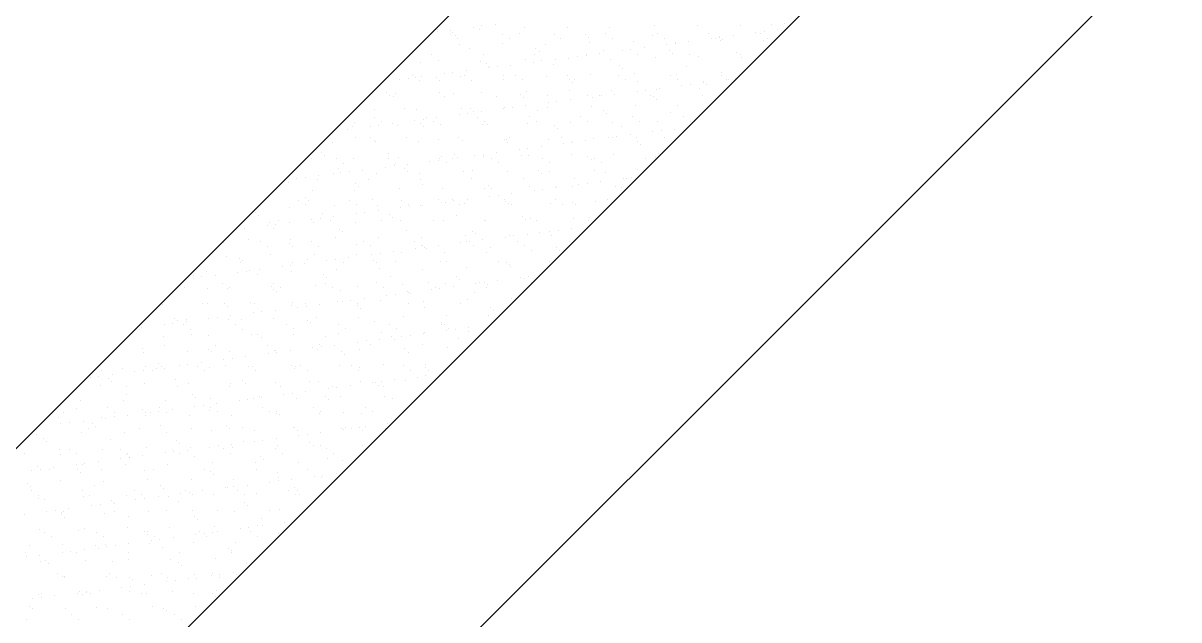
# Model space of a CAD drawing. Header units: millimetres. Extents: x 89805 to 1757503, y 48266 to 267832.
# Drawn here: x 953805 to 954503, y 128386 to 128747 of the extents above; entities that cross this region are included whole.
import ezdxf

# ---------------------------------------------------------------- set-up
doc = ezdxf.new("R2010")
doc.units = ezdxf.units.MM
doc.header["$LTSCALE"] = 1000
doc.layers.add('G-装饰造型轮廓线', color=3, linetype='Continuous')
doc.layers.add('WALL', color=111, linetype='Continuous')

msp = doc.modelspace()

# ---------------------------------------------------------------- linework, layer by layer
at = {"color": 8, "ltscale": 0.7}
for p, q in [((954055.07, 128743.36), (954055.07, 128743.36)), ((954055.16, 128741.64), (954055.16, 128741.64)), ((954063.29, 128742.71), (954063.29, 128742.71)), ((954064.22, 128741.42), (954064.22, 128741.42)), ((954076.87, 128744.5), (954076.87, 128744.5)), ((954080.65, 128743.23), (954080.65, 128743.23)), ((954082.08, 128745.18), (954082.08, 128745.18)), ((954090.21, 128746.25), (954090.21, 128746.25)), ((954107.66, 128744.21), (954107.66, 128744.21)), ((954133.83, 128744.54), (954133.83, 128744.54)), ((954159.41, 128744.42), (954159.41, 128744.42)), ((954186.42, 128745.39), (954186.42, 128745.39)), ((954212.6, 128745.72), (954212.6, 128745.72)), ((954238.18, 128745.6), (954238.18, 128745.6)), ((954252.8, 128741.77), (954252.8, 128741.77)), ((954257.36, 128746.05), (954257.36, 128746.05)), ((954260.93, 128742.84), (954260.93, 128742.84)), ((954265.19, 128746.57), (954265.19, 128746.57)), ((954063.38, 128740.21), (954063.38, 128740.21)), ((954066.07, 128739.73), (954066.07, 128739.73)), ((954067.6, 128737.52), (954067.6, 128737.52)), ((954094.52, 128740.27), (954094.52, 128740.27)), ((954094.77, 128734.31), (954094.77, 128734.31)), ((954098.74, 128737.58), (954098.74, 128737.58)), ((954104.83, 128740.53), (954104.83, 128740.53)), ((954125.67, 128740.32), (954125.67, 128740.32)), ((954129.88, 128737.64), (954129.88, 128737.64)), ((954144.84, 128740.19), (954144.84, 128740.19)), ((954146.68, 128738.5), (954146.68, 128738.5)), ((954147.36, 128735.16), (954147.36, 128735.16)), ((954156.81, 128740.38), (954156.81, 128740.38)), ((954161.02, 128737.69), (954161.02, 128737.69)), ((954173.53, 128735.5), (954173.53, 128735.5)), ((954185.45, 128739.3), (954185.45, 128739.3)), ((954187.95, 128740.44), (954187.95, 128740.44)), ((954192.17, 128737.75), (954192.17, 128737.75)), ((954198.97, 128734.68), (954198.97, 128734.68)), ((954199.11, 128735.38), (954199.11, 128735.38)), ((954207.1, 128735.75), (954207.1, 128735.75)), ((954219.09, 128740.49), (954219.09, 128740.49)), ((954220.68, 128737.54), (954220.68, 128737.54)), ((954223.31, 128737.81), (954223.31, 128737.81)), ((954225.46, 128738.96), (954225.46, 128738.96)), ((954225.88, 128738.22), (954225.88, 128738.22)), ((954226.12, 128736.35), (954226.12, 128736.35)), ((954227.3, 128737.27), (954227.3, 128737.27)), ((954234.01, 128739.29), (954234.01, 128739.29)), ((954247.6, 128741.08), (954247.6, 128741.08)), ((954250.23, 128740.55), (954250.23, 128740.55)), ((954252.3, 128736.68), (954252.3, 128736.68)), ((954254.45, 128737.86), (954254.45, 128737.86)), ((954051.64, 128727.8), (954051.64, 128727.8)), ((954068.59, 128733.98), (954068.59, 128733.98)), ((954074.77, 128731.75), (954074.77, 128731.75)), ((954082.78, 128727.85), (954082.78, 128727.85)), ((954113.92, 128727.91), (954113.92, 128727.91)), ((954114.78, 128731.41), (954114.78, 128731.41)), ((954116.62, 128729.72), (954116.62, 128729.72)), ((954120.35, 128734.19), (954120.35, 128734.19)), ((954145.06, 128727.97), (954145.06, 128727.97)), ((954145.13, 128727.59), (954145.13, 128727.59)), ((954153.26, 128728.66), (954153.26, 128728.66)), ((954155.38, 128730.53), (954155.38, 128730.53)), ((954166.84, 128730.45), (954166.84, 128730.45)), ((954172.05, 128731.13), (954172.05, 128731.13)), ((954176.2, 128728.02), (954176.2, 128728.02)), ((954180.18, 128732.2), (954180.18, 128732.2)), ((954193.76, 128733.99), (954193.76, 128733.99)), ((954195.4, 128730.18), (954195.4, 128730.18)), ((954197.24, 128728.49), (954197.24, 128728.49)), ((954207.35, 128728.08), (954207.35, 128728.08)), ((954236, 128729.3), (954236, 128729.3)), ((954238.49, 128728.14), (954238.49, 128728.14)), ((954044.7, 128722.98), (954044.7, 128722.98)), ((954055.7, 128724.09), (954055.7, 128724.09)), ((954081.28, 128723.97), (954081.28, 128723.97)), ((954084.72, 128722.63), (954084.72, 128722.63)), ((954086.56, 128720.95), (954086.56, 128720.95)), ((954091.3, 128720.5), (954091.3, 128720.5)), ((954099.43, 128721.57), (954099.43, 128721.57)), ((954108.29, 128724.94), (954108.29, 128724.94)), ((954113.01, 128723.36), (954113.01, 128723.36)), ((954118.21, 128724.05), (954118.21, 128724.05)), ((954125.32, 128721.75), (954125.32, 128721.75)), ((954126.34, 128725.12), (954126.34, 128725.12)), ((954134.46, 128725.27), (954134.46, 128725.27)), ((954139.93, 128726.91), (954139.93, 128726.91)), ((954160.04, 128725.15), (954160.04, 128725.15)), ((954165.34, 128721.41), (954165.34, 128721.41)), ((954187.05, 128726.12), (954187.05, 128726.12)), ((954205.94, 128720.52), (954205.94, 128720.52)), ((954213.23, 128726.46), (954213.23, 128726.46)), ((954238.81, 128726.33), (954238.81, 128726.33)), ((954037.46, 128713.42), (954037.46, 128713.42)), ((954040.32, 128715.11), (954040.32, 128715.11)), ((954042.21, 128713.74), (954042.21, 128713.74)), ((954045.59, 128714.49), (954045.59, 128714.49)), ((954054.66, 128713.86), (954054.66, 128713.86)), ((954059.17, 128716.27), (954059.17, 128716.27)), ((954064.38, 128716.96), (954064.38, 128716.96)), ((954069.22, 128714.71), (954069.22, 128714.71)), ((954071.46, 128715.17), (954071.46, 128715.17)), ((954072.51, 128718.03), (954072.51, 128718.03)), ((954086.09, 128719.82), (954086.09, 128719.82)), ((954095.4, 128715.05), (954095.4, 128715.05)), ((954102.6, 128715.23), (954102.6, 128715.23)), ((954120.98, 128714.92), (954120.98, 128714.92)), ((954133.74, 128715.28), (954133.74, 128715.28)), ((954147.99, 128715.9), (954147.99, 128715.9)), ((954164.88, 128715.34), (954164.88, 128715.34)), ((954167.18, 128719.72), (954167.18, 128719.72)), ((954174.16, 128716.23), (954174.16, 128716.23)), ((954196.02, 128715.4), (954196.02, 128715.4)), ((954199.74, 128716.11), (954199.74, 128716.11)), ((954226.75, 128717.08), (954226.75, 128717.08)), ((954227.17, 128715.45), (954227.17, 128715.45)), ((954235.1, 128713.54), (954235.1, 128713.54)), ((954032.26, 128712.73), (954032.26, 128712.73)), ((954044.53, 128712.43), (954044.53, 128712.43)), ((954056.5, 128712.17), (954056.5, 128712.17)), ((954075.68, 128712.48), (954075.68, 128712.48)), ((954095.26, 128712.97), (954095.26, 128712.97)), ((954106.82, 128712.54), (954106.82, 128712.54)), ((954135.28, 128712.63), (954135.28, 128712.63)), ((954137.12, 128710.94), (954137.12, 128710.94)), ((954137.96, 128712.6), (954137.96, 128712.6)), ((954169.1, 128712.65), (954169.1, 128712.65)), ((954175.88, 128711.75), (954175.88, 128711.75)), ((954181.27, 128706.46), (954181.27, 128706.46)), ((954187.68, 128706.85), (954187.68, 128706.85)), ((954189.4, 128707.53), (954189.4, 128707.53)), ((954200.24, 128712.71), (954200.24, 128712.71)), ((954202.98, 128709.32), (954202.98, 128709.32)), ((954208.19, 128710), (954208.19, 128710)), ((954213.86, 128707.19), (954213.86, 128707.19)), ((954215.89, 128711.4), (954215.89, 128711.4)), ((954216.32, 128711.07), (954216.32, 128711.07)), ((954217.74, 128709.71), (954217.74, 128709.71)), ((954229.9, 128712.86), (954229.9, 128712.86)), ((954231.38, 128712.77), (954231.38, 128712.77)), ((954024.6, 128705.08), (954024.6, 128705.08)), ((954026.44, 128703.39), (954026.44, 128703.39)), ((954028.57, 128702.7), (954028.57, 128702.7)), ((954030.15, 128704.49), (954030.15, 128704.49)), ((954056.33, 128704.82), (954056.33, 128704.82)), ((954059.72, 128702.76), (954059.72, 128702.76)), ((954065.2, 128704.2), (954065.2, 128704.2)), ((954081.91, 128704.7), (954081.91, 128704.7)), ((954090.86, 128702.81), (954090.86, 128702.81)), ((954105.21, 128703.85), (954105.21, 128703.85)), ((954107.06, 128702.16), (954107.06, 128702.16)), ((954108.92, 128705.67), (954108.92, 128705.67)), ((954122, 128702.87), (954122, 128702.87)), ((954127.43, 128699.37), (954127.43, 128699.37)), ((954135.09, 128706), (954135.09, 128706)), ((954135.56, 128700.44), (954135.56, 128700.44)), ((954145.82, 128702.97), (954145.82, 128702.97)), ((954149.15, 128702.23), (954149.15, 128702.23)), ((954153.14, 128702.93), (954153.14, 128702.93)), ((954154.35, 128702.91), (954154.35, 128702.91)), ((954160.67, 128705.88), (954160.67, 128705.88)), ((954162.48, 128703.98), (954162.48, 128703.98)), ((954176.06, 128705.77), (954176.06, 128705.77)), ((954184.28, 128702.98), (954184.28, 128702.98)), ((954185.83, 128702.63), (954185.83, 128702.63)), ((954187.68, 128700.94), (954187.68, 128700.94)), ((954215.42, 128703.04), (954215.42, 128703.04)), ((954017.26, 128694.59), (954017.26, 128694.59)), ((954035.14, 128695.42), (954035.14, 128695.42)), ((954042.84, 128694.47), (954042.84, 128694.47)), ((954069.85, 128695.44), (954069.85, 128695.44)), ((954075.15, 128695.08), (954075.15, 128695.08)), ((954077, 128693.39), (954077, 128693.39)), ((954081.73, 128693.35), (954081.73, 128693.35)), ((954095.31, 128695.14), (954095.31, 128695.14)), ((954096.03, 128695.78), (954096.03, 128695.78)), ((954100.52, 128695.83), (954100.52, 128695.83)), ((954108.65, 128696.9), (954108.65, 128696.9)), ((954115.76, 128694.19), (954115.76, 128694.19)), ((954121.61, 128695.65), (954121.61, 128695.65)), ((954122.23, 128698.68), (954122.23, 128698.68)), ((954148.62, 128696.63), (954148.62, 128696.63)), ((954155.77, 128693.85), (954155.77, 128693.85)), ((954174.79, 128696.96), (954174.79, 128696.96)), ((954196.38, 128692.96), (954196.38, 128692.96)), ((954200.37, 128696.84), (954200.37, 128696.84)), ((954005.08, 128686.64), (954005.08, 128686.64)), ((954017.25, 128690.02), (954017.25, 128690.02)), ((954021.47, 128687.33), (954021.47, 128687.33)), ((954027.89, 128686.26), (954027.89, 128686.26)), ((954041.48, 128688.05), (954041.48, 128688.05)), ((954045.09, 128686.3), (954045.09, 128686.3)), ((954046.68, 128688.74), (954046.68, 128688.74)), ((954048.39, 128690.07), (954048.39, 128690.07)), ((954052.61, 128687.39), (954052.61, 128687.39)), ((954054.81, 128689.81), (954054.81, 128689.81)), ((954056.96, 128685.55), (954056.96, 128685.55)), ((954068.39, 128691.6), (954068.39, 128691.6)), ((954073.6, 128692.28), (954073.6, 128692.28)), ((954079.54, 128690.13), (954079.54, 128690.13)), ((954082.54, 128685.43), (954082.54, 128685.43)), ((954083.75, 128687.44), (954083.75, 128687.44)), ((954085.7, 128685.42), (954085.7, 128685.42)), ((954109.55, 128686.4), (954109.55, 128686.4)), ((954110.68, 128690.19), (954110.68, 128690.19)), ((954114.89, 128687.5), (954114.89, 128687.5)), ((954135.72, 128686.74), (954135.72, 128686.74)), ((954141.82, 128690.24), (954141.82, 128690.24)), ((954146.03, 128687.56), (954146.03, 128687.56)), ((954157.62, 128692.16), (954157.62, 128692.16)), ((954161.3, 128686.61), (954161.3, 128686.61)), ((954172.96, 128690.3), (954172.96, 128690.3)), ((954177.18, 128687.61), (954177.18, 128687.61)), ((954188.31, 128687.59), (954188.31, 128687.59)), ((954204.1, 128690.36), (954204.1, 128690.36)), ((954208.32, 128687.67), (954208.32, 128687.67)), ((953992.85, 128681.65), (953992.85, 128681.65)), ((954000.98, 128682.72), (954000.98, 128682.72)), ((954003.77, 128684.24), (954003.77, 128684.24)), ((954014.56, 128684.51), (954014.56, 128684.51)), ((954019.76, 128685.19), (954019.76, 128685.19)), ((954030.78, 128685.22), (954030.78, 128685.22)), ((954046.94, 128684.61), (954046.94, 128684.61)), ((954125.71, 128685.07), (954125.71, 128685.07)), ((954127.55, 128683.38), (954127.55, 128683.38)), ((954166.32, 128684.19), (954166.32, 128684.19)), ((954171.7, 128679.31), (954171.7, 128679.31)), ((954185.28, 128681.09), (954185.28, 128681.09)), ((954190.49, 128681.78), (954190.49, 128681.78)), ((954198.62, 128682.85), (954198.62, 128682.85)), ((954206.33, 128683.84), (954206.33, 128683.84)), ((953991.71, 128674.99), (953991.71, 128674.99)), ((954005.51, 128677.6), (954005.51, 128677.6)), ((954015.03, 128677.52), (954015.03, 128677.52)), ((954016.87, 128675.83), (954016.87, 128675.83)), ((954017.89, 128675.33), (954017.89, 128675.33)), ((954036.65, 128677.66), (954036.65, 128677.66)), ((954043.47, 128675.2), (954043.47, 128675.2)), ((954055.64, 128676.64), (954055.64, 128676.64)), ((954067.79, 128677.71), (954067.79, 128677.71)), ((954070.48, 128676.18), (954070.48, 128676.18)), ((954095.65, 128676.29), (954095.65, 128676.29)), ((954096.66, 128676.51), (954096.66, 128676.51)), ((954097.49, 128674.61), (954097.49, 128674.61)), ((954098.93, 128677.77), (954098.93, 128677.77)), ((954117.87, 128672.22), (954117.87, 128672.22)), ((954122.24, 128676.39), (954122.24, 128676.39)), ((954130.07, 128677.83), (954130.07, 128677.83)), ((954131.45, 128674.01), (954131.45, 128674.01)), ((954136.25, 128675.41), (954136.25, 128675.41)), ((954136.65, 128674.69), (954136.65, 128674.69)), ((954144.78, 128675.76), (954144.78, 128675.76)), ((954149.25, 128677.36), (954149.25, 128677.36)), ((954158.37, 128677.55), (954158.37, 128677.55)), ((954161.22, 128677.88), (954161.22, 128677.88)), ((954163.57, 128678.24), (954163.57, 128678.24)), ((954175.42, 128677.69), (954175.42, 128677.69)), ((954176.27, 128675.07), (954176.27, 128675.07)), ((954178.11, 128673.38), (954178.11, 128673.38)), ((954192.36, 128677.94), (954192.36, 128677.94)), ((953978.82, 128665.1), (953978.82, 128665.1)), ((953984.97, 128668.75), (953984.97, 128668.75)), ((953986.81, 128667.06), (953986.81, 128667.06)), ((953994.19, 128664.92), (953994.19, 128664.92)), ((954004.4, 128664.98), (954004.4, 128664.98)), ((954025.33, 128664.97), (954025.33, 128664.97)), ((954025.57, 128667.86), (954025.57, 128667.86)), ((954031.41, 128665.95), (954031.41, 128665.95)), ((954056.47, 128665.03), (954056.47, 128665.03)), ((954057.59, 128666.28), (954057.59, 128666.28)), ((954064.03, 128665.13), (954064.03, 128665.13)), ((954065.59, 128667.52), (954065.59, 128667.52)), ((954067.43, 128665.83), (954067.43, 128665.83)), ((954077.61, 128666.92), (954077.61, 128666.92)), ((954082.82, 128667.6), (954082.82, 128667.6)), ((954083.17, 128666.16), (954083.17, 128666.16)), ((954087.61, 128665.09), (954087.61, 128665.09)), ((954090.95, 128668.67), (954090.95, 128668.67)), ((954104.53, 128670.46), (954104.53, 128670.46)), ((954106.19, 128666.63), (954106.19, 128666.63)), ((954109.74, 128671.15), (954109.74, 128671.15)), ((954110.18, 128667.13), (954110.18, 128667.13)), ((954118.75, 128665.14), (954118.75, 128665.14)), ((954136.35, 128667.47), (954136.35, 128667.47)), ((954146.21, 128666.29), (954146.21, 128666.29)), ((954148.05, 128664.6), (954148.05, 128664.6)), ((954149.89, 128665.2), (954149.89, 128665.2)), ((954161.93, 128667.34), (954161.93, 128667.34)), ((954181.04, 128665.26), (954181.04, 128665.26)), ((954186.81, 128665.41), (954186.81, 128665.41)), ((954188.94, 128668.32), (954188.94, 128668.32)), ((953995.51, 128659.09), (953995.51, 128659.09)), ((953998.4, 128662.23), (953998.4, 128662.23)), ((954010.19, 128658.04), (954010.19, 128658.04)), ((954023.78, 128659.83), (954023.78, 128659.83)), ((954028.98, 128660.52), (954028.98, 128660.52)), ((954029.55, 128662.29), (954029.55, 128662.29)), ((954035.53, 128658.74), (954035.53, 128658.74)), ((954037.11, 128661.59), (954037.11, 128661.59)), ((954050.7, 128663.37), (954050.7, 128663.37)), ((954055.9, 128664.06), (954055.9, 128664.06)), ((954060.69, 128662.34), (954060.69, 128662.34)), ((954076.13, 128657.86), (954076.13, 128657.86)), ((954091.83, 128662.4), (954091.83, 128662.4)), ((954116.15, 128657.51), (954116.15, 128657.51)), ((954122.97, 128662.46), (954122.97, 128662.46)), ((954149.88, 128658.09), (954149.88, 128658.09)), ((954154.11, 128662.51), (954154.11, 128662.51)), ((954176.05, 128658.43), (954176.05, 128658.43)), ((954185.25, 128662.57), (954185.25, 128662.57)), ((953969.94, 128652.74), (953969.94, 128652.74)), ((953975.15, 128653.43), (953975.15, 128653.43)), ((953982.44, 128652.5), (953982.44, 128652.5)), ((953983.28, 128654.5), (953983.28, 128654.5)), ((953992.34, 128655.72), (953992.34, 128655.72)), ((953996.86, 128656.29), (953996.86, 128656.29)), ((954002.07, 128656.97), (954002.07, 128656.97)), ((954013.59, 128652.56), (954013.59, 128652.56)), ((954018.52, 128656.06), (954018.52, 128656.06)), ((954037.37, 128657.05), (954037.37, 128657.05)), ((954044.1, 128655.93), (954044.1, 128655.93)), ((954044.73, 128652.62), (954044.73, 128652.62)), ((954071.11, 128656.91), (954071.11, 128656.91)), ((954075.87, 128652.67), (954075.87, 128652.67)), ((954097.29, 128657.24), (954097.29, 128657.24)), ((954107.01, 128652.73), (954107.01, 128652.73)), ((954117.99, 128655.82), (954117.99, 128655.82)), ((954122.87, 128657.12), (954122.87, 128657.12)), ((954138.15, 128652.79), (954138.15, 128652.79)), ((954154, 128651.08), (954154, 128651.08)), ((954156.75, 128656.63), (954156.75, 128656.63)), ((954167.59, 128652.87), (954167.59, 128652.87)), ((954169.29, 128652.84), (954169.29, 128652.84)), ((954172.79, 128653.56), (954172.79, 128653.56)), ((953965.45, 128650.31), (953965.45, 128650.31)), ((953979.45, 128645.83), (953979.45, 128645.83)), ((954005.03, 128645.71), (954005.03, 128645.71)), ((954005.47, 128649.96), (954005.47, 128649.96)), ((954007.31, 128648.28), (954007.31, 128648.28)), ((954032.04, 128646.68), (954032.04, 128646.68)), ((954046.07, 128649.08), (954046.07, 128649.08)), ((954058.22, 128647.01), (954058.22, 128647.01)), ((954083.8, 128646.89), (954083.8, 128646.89)), ((954086.08, 128648.74), (954086.08, 128648.74)), ((954087.93, 128647.05), (954087.93, 128647.05)), ((954100.17, 128644), (954100.17, 128644)), ((954110.81, 128647.87), (954110.81, 128647.87)), ((954113.75, 128645.78), (954113.75, 128645.78)), ((954118.96, 128646.47), (954118.96, 128646.47)), ((954126.69, 128647.85), (954126.69, 128647.85)), ((954127.09, 128647.54), (954127.09, 128647.54)), ((954136.98, 128648.2), (954136.98, 128648.2)), ((954140.67, 128649.33), (954140.67, 128649.33)), ((954145.87, 128650.01), (954145.87, 128650.01)), ((954162.56, 128648.08), (954162.56, 128648.08)), ((954166.7, 128647.51), (954166.7, 128647.51)), ((954168.55, 128645.82), (954168.55, 128645.82)), ((953971.12, 128639.82), (953971.12, 128639.82)), ((953975.34, 128637.13), (953975.34, 128637.13)), ((953975.4, 128641.19), (953975.4, 128641.19)), ((953977.25, 128639.5), (953977.25, 128639.5)), ((954002.26, 128639.88), (954002.26, 128639.88)), ((954006.48, 128637.19), (954006.48, 128637.19)), ((954016.01, 128640.3), (954016.01, 128640.3)), ((954019.15, 128636.79), (954019.15, 128636.79)), ((954033.4, 128639.93), (954033.4, 128639.93)), ((954037.62, 128637.25), (954037.62, 128637.25)), ((954044.73, 128636.67), (954044.73, 128636.67)), ((954046.33, 128636.91), (954046.33, 128636.91)), ((954056.02, 128639.96), (954056.02, 128639.96)), ((954057.87, 128638.27), (954057.87, 128638.27)), ((954059.92, 128638.7), (954059.92, 128638.7)), ((954064.55, 128639.99), (954064.55, 128639.99)), ((954065.12, 128639.38), (954065.12, 128639.38)), ((954068.76, 128637.3), (954068.76, 128637.3)), ((954071.74, 128637.64), (954071.74, 128637.64)), ((954073.25, 128640.45), (954073.25, 128640.45)), ((954086.83, 128642.24), (954086.83, 128642.24)), ((954092.04, 128642.93), (954092.04, 128642.93)), ((954095.69, 128640.05), (954095.69, 128640.05)), ((954096.63, 128639.08), (954096.63, 128639.08)), ((954097.92, 128637.97), (954097.92, 128637.97)), ((954099.9, 128637.36), (954099.9, 128637.36)), ((954123.5, 128637.85), (954123.5, 128637.85)), ((954126.83, 128640.1), (954126.83, 128640.1)), ((954131.05, 128637.42), (954131.05, 128637.42)), ((954136.64, 128638.73), (954136.64, 128638.73)), ((954138.49, 128637.04), (954138.49, 128637.04)), ((954150.51, 128638.82), (954150.51, 128638.82)), ((954157.97, 128640.16), (954157.97, 128640.16)), ((953945.34, 128632.41), (953945.34, 128632.41)), ((953947.19, 128630.72), (953947.19, 128630.72)), ((953965.96, 128635.48), (953965.96, 128635.48)), ((953985.95, 128631.53), (953985.95, 128631.53)), ((953992.5, 128629.82), (953992.5, 128629.82)), ((953992.97, 128636.45), (953992.97, 128636.45)), ((954006.08, 128631.61), (954006.08, 128631.61)), ((954011.29, 128632.29), (954011.29, 128632.29)), ((954019.41, 128633.37), (954019.41, 128633.37)), ((954025.96, 128631.18), (954025.96, 128631.18)), ((954027.81, 128629.49), (954027.81, 128629.49)), ((954033, 128635.15), (954033, 128635.15)), ((954038.2, 128635.84), (954038.2, 128635.84)), ((954066.57, 128630.3), (954066.57, 128630.3)), ((954106.58, 128629.96), (954106.58, 128629.96)), ((953938.66, 128622.73), (953938.66, 128622.73)), ((953952.24, 128624.52), (953952.24, 128624.52)), ((953953.91, 128626.23), (953953.91, 128626.23)), ((953955.89, 128622.75), (953955.89, 128622.75)), ((953957.45, 128625.21), (953957.45, 128625.21)), ((953959.38, 128627.41), (953959.38, 128627.41)), ((953965.58, 128626.28), (953965.58, 128626.28)), ((953979.16, 128628.07), (953979.16, 128628.07)), ((953980.08, 128626.56), (953980.08, 128626.56)), ((953984.37, 128628.75), (953984.37, 128628.75)), ((953990.52, 128627.46), (953990.52, 128627.46)), ((954005.66, 128626.44), (954005.66, 128626.44)), ((954021.66, 128627.52), (954021.66, 128627.52)), ((954032.67, 128627.41), (954032.67, 128627.41)), ((954052.8, 128627.58), (954052.8, 128627.58)), ((954058.85, 128627.75), (954058.85, 128627.75)), ((954083.94, 128627.63), (954083.94, 128627.63)), ((954084.43, 128627.62), (954084.43, 128627.62)), ((954108.42, 128628.27), (954108.42, 128628.27)), ((954111.44, 128628.6), (954111.44, 128628.6)), ((954115.09, 128627.69), (954115.09, 128627.69)), ((954136.31, 128622.86), (954136.31, 128622.86)), ((954137.61, 128628.93), (954137.61, 128628.93)), ((954146.23, 128627.75), (954146.23, 128627.75)), ((954147.19, 128629.07), (954147.19, 128629.07)), ((953941.01, 128616.34), (953941.01, 128616.34)), ((953966.59, 128616.21), (953966.59, 128616.21)), ((953993.6, 128617.19), (953993.6, 128617.19)), ((953995.9, 128622.41), (953995.9, 128622.41)), ((953997.74, 128620.72), (953997.74, 128620.72)), ((954019.78, 128617.52), (954019.78, 128617.52)), ((954036.51, 128621.52), (954036.51, 128621.52)), ((954045.36, 128617.4), (954045.36, 128617.4)), ((954072.37, 128618.37), (954072.37, 128618.37)), ((954076.52, 128621.18), (954076.52, 128621.18)), ((954078.36, 128619.49), (954078.36, 128619.49)), ((954082.47, 128615.78), (954082.47, 128615.78)), ((954096.05, 128617.56), (954096.05, 128617.56)), ((954098.55, 128618.7), (954098.55, 128618.7)), ((954101.26, 128618.25), (954101.26, 128618.25)), ((954109.39, 128619.32), (954109.39, 128619.32)), ((954117.12, 128620.29), (954117.12, 128620.29)), ((954122.97, 128621.11), (954122.97, 128621.11)), ((954124.13, 128618.58), (954124.13, 128618.58)), ((954128.18, 128621.79), (954128.18, 128621.79)), ((953925.83, 128613.97), (953925.83, 128613.97)), ((953948.06, 128614.72), (953948.06, 128614.72)), ((953952.27, 128612.04), (953952.27, 128612.04)), ((953965.84, 128613.63), (953965.84, 128613.63)), ((953967.68, 128611.94), (953967.68, 128611.94)), ((953979.2, 128614.78), (953979.2, 128614.78)), ((953983.42, 128612.09), (953983.42, 128612.09)), ((954006.44, 128612.75), (954006.44, 128612.75)), ((954010.34, 128614.84), (954010.34, 128614.84)), ((954014.56, 128612.15), (954014.56, 128612.15)), ((954028.63, 128608.69), (954028.63, 128608.69)), ((954041.48, 128614.89), (954041.48, 128614.89)), ((954042.22, 128610.48), (954042.22, 128610.48)), ((954045.7, 128612.21), (954045.7, 128612.21)), ((954046.46, 128612.4), (954046.46, 128612.4)), ((954047.42, 128611.16), (954047.42, 128611.16)), ((954048.3, 128610.71), (954048.3, 128610.71)), ((954055.55, 128612.23), (954055.55, 128612.23)), ((954069.14, 128614.02), (954069.14, 128614.02)), ((954072.62, 128614.95), (954072.62, 128614.95)), ((954074.34, 128614.7), (954074.34, 128614.7)), ((954076.84, 128612.26), (954076.84, 128612.26)), ((954087.06, 128611.52), (954087.06, 128611.52)), ((954103.76, 128615.01), (954103.76, 128615.01)), ((954107.98, 128612.32), (954107.98, 128612.32)), ((954112.07, 128609.33), (954112.07, 128609.33)), ((954127.08, 128611.17), (954127.08, 128611.17)), ((954128.92, 128609.49), (954128.92, 128609.49)), ((954134.91, 128615.06), (954134.91, 128615.06)), ((953927.53, 128605.99), (953927.53, 128605.99)), ((953935.78, 128604.85), (953935.78, 128604.85)), ((953936.31, 128602.31), (953936.31, 128602.31)), ((953937.62, 128603.16), (953937.62, 128603.16)), ((953954.54, 128606.96), (953954.54, 128606.96)), ((953967.45, 128602.36), (953967.45, 128602.36)), ((953974.8, 128601.6), (953974.8, 128601.6)), ((953976.38, 128603.97), (953976.38, 128603.97)), ((953980.71, 128607.29), (953980.71, 128607.29)), ((953988.38, 128603.39), (953988.38, 128603.39)), ((953993.59, 128604.07), (953993.59, 128604.07)), ((953998.6, 128602.42), (953998.6, 128602.42)), ((954001.72, 128605.14), (954001.72, 128605.14)), ((954006.29, 128607.17), (954006.29, 128607.17)), ((954015.3, 128606.93), (954015.3, 128606.93)), ((954016.4, 128603.63), (954016.4, 128603.63)), ((954018.24, 128601.94), (954018.24, 128601.94)), ((954020.51, 128607.62), (954020.51, 128607.62)), ((954029.74, 128602.48), (954029.74, 128602.48)), ((954033.3, 128608.14), (954033.3, 128608.14)), ((954057, 128602.74), (954057, 128602.74)), ((954059.48, 128608.48), (954059.48, 128608.48)), ((954060.88, 128602.53), (954060.88, 128602.53)), ((954085.06, 128608.36), (954085.06, 128608.36)), ((954092.02, 128602.59), (954092.02, 128602.59)), ((954097.02, 128602.4), (954097.02, 128602.4)), ((954123.16, 128602.65), (954123.16, 128602.65)), ((953915.47, 128596.73), (953915.47, 128596.73)), ((953934.55, 128596.3), (953934.55, 128596.3)), ((953939.75, 128596.99), (953939.75, 128596.99)), ((953941.64, 128597.07), (953941.64, 128597.07)), ((953946.32, 128595.19), (953946.32, 128595.19)), ((953947.88, 128598.06), (953947.88, 128598.06)), ((953961.46, 128599.84), (953961.46, 128599.84)), ((953966.67, 128600.53), (953966.67, 128600.53)), ((953967.22, 128596.95), (953967.22, 128596.95)), ((953986.34, 128594.85), (953986.34, 128594.85)), ((953994.23, 128597.92), (953994.23, 128597.92)), ((954020.41, 128598.25), (954020.41, 128598.25)), ((954045.99, 128598.13), (954045.99, 128598.13)), ((954073, 128599.1), (954073, 128599.1)), ((954098.86, 128600.71), (954098.86, 128600.71)), ((954099.18, 128599.44), (954099.18, 128599.44)), ((953907.56, 128594.39), (953907.56, 128594.39)), ((953907.63, 128592.76), (953907.63, 128592.76)), ((953912.83, 128593.44), (953912.83, 128593.44)), ((953920.96, 128594.51), (953920.96, 128594.51)), ((953924.99, 128589.63), (953924.99, 128589.63)), ((953955.17, 128587.69), (953955.17, 128587.69)), ((953956.13, 128589.68), (953956.13, 128589.68)), ((953981.34, 128588.03), (953981.34, 128588.03)), ((953987.27, 128589.74), (953987.27, 128589.74)), ((953988.18, 128593.16), (953988.18, 128593.16)), ((954006.92, 128587.9), (954006.92, 128587.9)), ((954018.42, 128589.79), (954018.42, 128589.79)), ((954026.94, 128593.96), (954026.94, 128593.96)), ((954033.93, 128588.88), (954033.93, 128588.88)), ((954049.56, 128589.85), (954049.56, 128589.85)), ((954060.11, 128589.21), (954060.11, 128589.21)), ((954066.95, 128593.62), (954066.95, 128593.62)), ((954068.8, 128591.93), (954068.8, 128591.93)), ((954078.36, 128589.34), (954078.36, 128589.34)), ((954080.7, 128589.91), (954080.7, 128589.91)), ((954083.56, 128590.03), (954083.56, 128590.03)), ((954085.69, 128589.09), (954085.69, 128589.09)), ((954091.69, 128591.1), (954091.69, 128591.1)), ((954105.27, 128592.89), (954105.27, 128592.89)), ((954107.56, 128592.74), (954107.56, 128592.74)), ((954110.48, 128593.57), (954110.48, 128593.57)), ((954111.84, 128589.96), (954111.84, 128589.96)), ((954112.7, 128590.06), (954112.7, 128590.06)), ((953898.07, 128586.88), (953898.07, 128586.88)), ((953902.58, 128586.84), (953902.58, 128586.84)), ((953916.26, 128586.42), (953916.26, 128586.42)), ((953928.16, 128586.72), (953928.16, 128586.72)), ((953929.21, 128586.94), (953929.21, 128586.94)), ((953956.27, 128586.07), (953956.27, 128586.07)), ((953958.12, 128584.38), (953958.12, 128584.38)), ((953960.35, 128587), (953960.35, 128587)), ((953991.49, 128587.05), (953991.49, 128587.05)), ((953996.88, 128585.19), (953996.88, 128585.19)), ((954022.63, 128587.11), (954022.63, 128587.11)), ((954024.52, 128582.25), (954024.52, 128582.25)), ((954029.73, 128582.94), (954029.73, 128582.94)), ((954036.89, 128584.84), (954036.89, 128584.84)), ((954037.85, 128584.01), (954037.85, 128584.01)), ((954038.74, 128583.15), (954038.74, 128583.15)), ((954051.44, 128585.8), (954051.44, 128585.8)), ((954053.77, 128587.17), (954053.77, 128587.17)), ((954056.64, 128586.48), (954056.64, 128586.48)), ((954064.77, 128587.55), (954064.77, 128587.55)), ((954077.5, 128583.96), (954077.5, 128583.96)), ((954084.92, 128587.22), (954084.92, 128587.22)), ((953889.09, 128576.49), (953889.09, 128576.49)), ((953913.25, 128577.21), (953913.25, 128577.21)), ((953916.1, 128577.47), (953916.1, 128577.47)), ((953926.21, 128577.29), (953926.21, 128577.29)), ((953928.06, 128575.61), (953928.06, 128575.61)), ((953942.27, 128577.8), (953942.27, 128577.8)), ((953944.39, 128577.27), (953944.39, 128577.27)), ((953966.82, 128576.41), (953966.82, 128576.41)), ((953967.85, 128577.68), (953967.85, 128577.68)), ((953970.68, 128575.17), (953970.68, 128575.17)), ((953975.53, 128577.32), (953975.53, 128577.32)), ((953975.89, 128575.85), (953975.89, 128575.85)), ((953984.02, 128576.92), (953984.02, 128576.92)), ((953994.86, 128578.65), (953994.86, 128578.65)), ((953997.6, 128578.71), (953997.6, 128578.71)), ((954002.81, 128579.4), (954002.81, 128579.4)), ((954006.67, 128577.38), (954006.67, 128577.38)), ((954006.83, 128576.07), (954006.83, 128576.07)), ((954008.68, 128574.38), (954008.68, 128574.38)), ((954010.94, 128580.47), (954010.94, 128580.47)), ((954021.04, 128578.98), (954021.04, 128578.98)), ((954037.81, 128577.44), (954037.81, 128577.44)), ((954046.62, 128578.86), (954046.62, 128578.86)), ((954047.44, 128575.18), (954047.44, 128575.18)), ((954068.96, 128577.49), (954068.96, 128577.49)), ((954073.63, 128579.83), (954073.63, 128579.83)), ((954087.45, 128574.84), (954087.45, 128574.84)), ((954099.81, 128580.17), (954099.81, 128580.17)), ((954100.1, 128577.55), (954100.1, 128577.55)), ((953896.15, 128568.52), (953896.15, 128568.52)), ((953898, 128566.83), (953898, 128566.83)), ((953903.21, 128567.57), (953903.21, 128567.57)), ((953916.85, 128568.08), (953916.85, 128568.08)), ((953922.05, 128568.76), (953922.05, 128568.76)), ((953928.79, 128567.45), (953928.79, 128567.45)), ((953930.18, 128569.83), (953930.18, 128569.83)), ((953936.76, 128567.63), (953936.76, 128567.63)), ((953943.77, 128571.62), (953943.77, 128571.62)), ((953948.97, 128572.31), (953948.97, 128572.31)), ((953955.8, 128568.42), (953955.8, 128568.42)), ((953957.1, 128573.38), (953957.1, 128573.38)), ((953976.77, 128567.29), (953976.77, 128567.29)), ((953981.97, 128568.76), (953981.97, 128568.76)), ((954007.55, 128568.63), (954007.55, 128568.63)), ((954034.56, 128569.61), (954034.56, 128569.61)), ((954060.74, 128569.94), (954060.74, 128569.94)), ((954086.32, 128569.82), (954086.32, 128569.82)), ((954089.29, 128573.15), (954089.29, 128573.15)), ((953875, 128561.78), (953875, 128561.78)), ((953876.35, 128562.75), (953876.35, 128562.75)), ((953889.93, 128564.54), (953889.93, 128564.54)), ((953895.14, 128565.22), (953895.14, 128565.22)), ((953901.93, 128564.53), (953901.93, 128564.53)), ((953903.27, 128566.29), (953903.27, 128566.29)), ((953906.14, 128561.84), (953906.14, 128561.84)), ((953933.07, 128564.58), (953933.07, 128564.58)), ((953937.28, 128561.9), (953937.28, 128561.9)), ((953964.21, 128564.64), (953964.21, 128564.64)), ((953968.43, 128561.95), (953968.43, 128561.95)), ((953978.61, 128565.6), (953978.61, 128565.6)), ((953995.35, 128564.7), (953995.35, 128564.7)), ((953999.57, 128562.01), (953999.57, 128562.01)), ((954017.38, 128566.41), (954017.38, 128566.41)), ((954021.67, 128559.72), (954021.67, 128559.72)), ((954026.49, 128564.75), (954026.49, 128564.75)), ((954030.71, 128562.07), (954030.71, 128562.07)), ((954057.39, 128566.06), (954057.39, 128566.06)), ((954057.63, 128564.81), (954057.63, 128564.81)), ((954059.23, 128564.37), (954059.23, 128564.37)), ((954060.66, 128561.12), (954060.66, 128561.12)), ((954061.85, 128562.12), (954061.85, 128562.12)), ((954065.86, 128561.81), (954065.86, 128561.81)), ((954073.99, 128562.88), (954073.99, 128562.88)), ((954074.26, 128560.57), (954074.26, 128560.57)), ((953889.72, 128557.22), (953889.72, 128557.22)), ((953906.7, 128558.86), (953906.7, 128558.86)), ((953916.73, 128558.2), (953916.73, 128558.2)), ((953942.9, 128558.53), (953942.9, 128558.53)), ((953946.71, 128558.51), (953946.71, 128558.51)), ((953948.55, 128556.82), (953948.55, 128556.82)), ((953968.48, 128558.41), (953968.48, 128558.41)), ((953987.31, 128557.63), (953987.31, 128557.63)), ((953995.49, 128559.38), (953995.49, 128559.38)), ((954006.82, 128554.03), (954006.82, 128554.03)), ((954012.03, 128554.72), (954012.03, 128554.72)), ((954020.16, 128555.79), (954020.16, 128555.79)), ((954027.33, 128557.29), (954027.33, 128557.29)), ((954029.17, 128555.6), (954029.17, 128555.6)), ((954033.74, 128557.58), (954033.74, 128557.58)), ((954038.94, 128558.26), (954038.94, 128558.26)), ((954047.07, 128559.33), (954047.07, 128559.33)), ((954047.25, 128559.59), (954047.25, 128559.59)), ((954067.93, 128556.4), (954067.93, 128556.4)), ((953876.63, 128550.08), (953876.63, 128550.08)), ((953877.66, 128547.97), (953877.66, 128547.97)), ((953890.18, 128552.11), (953890.18, 128552.11)), ((953903.84, 128548.31), (953903.84, 128548.31)), ((953916.65, 128549.74), (953916.65, 128549.74)), ((953918.49, 128548.05), (953918.49, 128548.05)), ((953921.32, 128552.17), (953921.32, 128552.17)), ((953929.42, 128548.18), (953929.42, 128548.18)), ((953952.47, 128552.23), (953952.47, 128552.23)), ((953952.99, 128546.95), (953952.99, 128546.95)), ((953956.43, 128549.16), (953956.43, 128549.16)), ((953957.25, 128548.85), (953957.25, 128548.85)), ((953958.19, 128547.63), (953958.19, 128547.63)), ((953966.32, 128548.7), (953966.32, 128548.7)), ((953979.9, 128550.49), (953979.9, 128550.49)), ((953982.6, 128549.49), (953982.6, 128549.49)), ((953983.61, 128552.28), (953983.61, 128552.28)), ((953985.11, 128551.17), (953985.11, 128551.17)), ((953993.24, 128552.24), (953993.24, 128552.24)), ((953997.27, 128548.51), (953997.27, 128548.51)), ((953999.11, 128546.82), (953999.11, 128546.82)), ((954008.18, 128549.37), (954008.18, 128549.37)), ((954014.75, 128552.34), (954014.75, 128552.34)), ((954035.19, 128550.34), (954035.19, 128550.34)), ((954037.87, 128547.62), (954037.87, 128547.62)), ((954045.89, 128552.4), (954045.89, 128552.4)), ((954061.37, 128550.67), (954061.37, 128550.67)), ((953878.86, 128539.43), (953878.86, 128539.43)), ((953886.59, 128540.96), (953886.59, 128540.96)), ((953888.43, 128539.27), (953888.43, 128539.27)), ((953899.15, 128539.86), (953899.15, 128539.86)), ((953904.36, 128540.54), (953904.36, 128540.54)), ((953910, 128539.49), (953910, 128539.49)), ((953912.49, 128541.61), (953912.49, 128541.61)), ((953917.36, 128538.93), (953917.36, 128538.93)), ((953926.07, 128543.4), (953926.07, 128543.4)), ((953927.19, 128540.08), (953927.19, 128540.08)), ((953931.27, 128544.09), (953931.27, 128544.09)), ((953939.4, 128545.16), (953939.4, 128545.16)), ((953941.14, 128539.54), (953941.14, 128539.54)), ((953943.53, 128539.26), (953943.53, 128539.26)), ((953967.21, 128539.73), (953967.21, 128539.73)), ((953969.11, 128539.14), (953969.11, 128539.14)), ((953972.29, 128539.6), (953972.29, 128539.6)), ((953996.12, 128540.11), (953996.12, 128540.11)), ((954003.43, 128539.66), (954003.43, 128539.66)), ((954007.81, 128538.85), (954007.81, 128538.85)), ((954022.3, 128540.45), (954022.3, 128540.45)), ((954034.57, 128539.71), (954034.57, 128539.71)), ((954047.88, 128540.32), (954047.88, 128540.32)), ((953845.32, 128532.77), (953845.32, 128532.77)), ((953850.52, 128533.46), (953850.52, 128533.46)), ((953851.94, 128536.69), (953851.94, 128536.69)), ((953856.53, 128532.18), (953856.53, 128532.18)), ((953858.65, 128534.53), (953858.65, 128534.53)), ((953864.77, 128538.08), (953864.77, 128538.08)), ((953872.23, 128536.31), (953872.23, 128536.31)), ((953877.44, 128537), (953877.44, 128537)), ((953883.08, 128536.74), (953883.08, 128536.74)), ((953885.57, 128538.07), (953885.57, 128538.07)), ((953890.35, 128537.96), (953890.35, 128537.96)), ((953914.22, 128536.8), (953914.22, 128536.8)), ((953945.36, 128536.86), (953945.36, 128536.86)), ((953969.05, 128538.04), (953969.05, 128538.04)), ((953976.5, 128536.91), (953976.5, 128536.91)), ((954007.64, 128536.97), (954007.64, 128536.97)), ((954038.79, 128537.03), (954038.79, 128537.03)), ((954042.96, 128532.9), (954042.96, 128532.9)), ((954047.82, 128538.5), (954047.82, 128538.5)), ((954048.16, 128533.58), (954048.16, 128533.58)), ((954049.67, 128536.82), (954049.67, 128536.82)), ((954056.29, 128534.65), (954056.29, 128534.65)), ((953851.28, 128527.73), (953851.28, 128527.73)), ((953858.37, 128530.49), (953858.37, 128530.49)), ((953867.12, 128527.02), (953867.12, 128527.02)), ((953878.29, 128528.7), (953878.29, 128528.7)), ((953897.13, 128531.3), (953897.13, 128531.3)), ((953898.26, 128527.07), (953898.26, 128527.07)), ((953904.47, 128529.04), (953904.47, 128529.04)), ((953929.4, 128527.13), (953929.4, 128527.13)), ((953930.05, 128528.91), (953930.05, 128528.91)), ((953937.14, 128530.96), (953937.14, 128530.96)), ((953938.99, 128529.27), (953938.99, 128529.27)), ((953957.06, 128529.89), (953957.06, 128529.89)), ((953960.54, 128527.19), (953960.54, 128527.19)), ((953977.75, 128530.07), (953977.75, 128530.07)), ((953983.23, 128530.22), (953983.23, 128530.22)), ((953989.12, 128525.81), (953989.12, 128525.81)), ((953991.68, 128527.24), (953991.68, 128527.24)), ((953994.33, 128526.5), (953994.33, 128526.5)), ((954002.46, 128527.57), (954002.46, 128527.57)), ((954008.81, 128530.1), (954008.81, 128530.1)), ((954016.04, 128529.36), (954016.04, 128529.36)), ((954017.76, 128529.73), (954017.76, 128529.73)), ((954019.61, 128528.04), (954019.61, 128528.04)), ((954021.25, 128530.04), (954021.25, 128530.04)), ((954022.83, 128527.3), (954022.83, 128527.3)), ((954029.38, 128531.11), (954029.38, 128531.11)), ((954035.82, 128531.07), (954035.82, 128531.07)), ((953839.22, 128518.48), (953839.22, 128518.48)), ((953865.4, 128518.81), (953865.4, 128518.81)), ((953867.07, 128522.52), (953867.07, 128522.52)), ((953890.98, 128518.69), (953890.98, 128518.69)), ((953907.08, 128522.18), (953907.08, 128522.18)), ((953908.93, 128520.49), (953908.93, 128520.49)), ((953917.99, 128519.66), (953917.99, 128519.66)), ((953935.29, 128518.72), (953935.29, 128518.72)), ((953940.49, 128519.41), (953940.49, 128519.41)), ((953944.16, 128519.99), (953944.16, 128519.99)), ((953947.69, 128521.29), (953947.69, 128521.29)), ((953948.62, 128520.48), (953948.62, 128520.48)), ((953962.21, 128522.27), (953962.21, 128522.27)), ((953967.41, 128522.95), (953967.41, 128522.95)), ((953969.74, 128519.87), (953969.74, 128519.87)), ((953975.54, 128524.02), (953975.54, 128524.02)), ((953987.7, 128520.95), (953987.7, 128520.95)), ((953989.55, 128519.26), (953989.55, 128519.26)), ((953996.75, 128520.85), (953996.75, 128520.85)), ((954022.93, 128521.18), (954022.93, 128521.18)), ((954028.31, 128520.07), (954028.31, 128520.07)), ((953828.87, 128511.59), (953828.87, 128511.59)), ((953837.01, 128513.75), (953837.01, 128513.75)), ((953855.8, 128514.33), (953855.8, 128514.33)), ((953860.01, 128511.65), (953860.01, 128511.65)), ((953877.02, 128513.4), (953877.02, 128513.4)), ((953878.87, 128511.71), (953878.87, 128511.71)), ((953881.45, 128511.64), (953881.45, 128511.64)), ((953886.66, 128512.32), (953886.66, 128512.32)), ((953886.94, 128514.39), (953886.94, 128514.39)), ((953891.15, 128511.7), (953891.15, 128511.7)), ((953894.79, 128513.39), (953894.79, 128513.39)), ((953908.37, 128515.18), (953908.37, 128515.18)), ((953913.58, 128515.87), (953913.58, 128515.87)), ((953917.63, 128512.52), (953917.63, 128512.52)), ((953918.08, 128514.45), (953918.08, 128514.45)), ((953921.71, 128516.94), (953921.71, 128516.94)), ((953922.3, 128511.76), (953922.3, 128511.76)), ((953949.22, 128514.5), (953949.22, 128514.5)), ((953953.44, 128511.82), (953953.44, 128511.82)), ((953957.64, 128512.17), (953957.64, 128512.17)), ((953980.36, 128514.56), (953980.36, 128514.56)), ((953983.86, 128510.95), (953983.86, 128510.95)), ((953984.58, 128511.87), (953984.58, 128511.87)), ((953998.25, 128511.29), (953998.25, 128511.29)), ((954009.44, 128510.83), (954009.44, 128510.83)), ((954011.5, 128514.62), (954011.5, 128514.62)), ((954015.72, 128511.93), (954015.72, 128511.93)), ((953826.33, 128508.58), (953826.33, 128508.58)), ((953827.62, 128504.55), (953827.62, 128504.55)), ((953832.82, 128505.23), (953832.82, 128505.23)), ((953840.95, 128506.3), (953840.95, 128506.3)), ((953846.96, 128504.63), (953846.96, 128504.63)), ((953851.91, 128508.46), (953851.91, 128508.46)), ((953854.54, 128508.09), (953854.54, 128508.09)), ((953859.74, 128508.78), (953859.74, 128508.78)), ((953867.87, 128509.85), (953867.87, 128509.85)), ((953878.92, 128509.43), (953878.92, 128509.43)), ((953887.57, 128503.74), (953887.57, 128503.74)), ((953905.1, 128509.77), (953905.1, 128509.77)), ((953930.68, 128509.65), (953930.68, 128509.65)), ((953957.69, 128510.62), (953957.69, 128510.62)), ((953959.48, 128510.48), (953959.48, 128510.48)), ((954025.26, 128504.68), (954025.26, 128504.68)), ((953812.84, 128498.24), (953812.84, 128498.24)), ((953812.91, 128501.86), (953812.91, 128501.86)), ((953814.04, 128502.76), (953814.04, 128502.76)), ((953839.85, 128499.21), (953839.85, 128499.21)), ((953844.05, 128501.92), (953844.05, 128501.92)), ((953848.8, 128502.94), (953848.8, 128502.94)), ((953866.03, 128499.54), (953866.03, 128499.54)), ((953875.19, 128501.97), (953875.19, 128501.97)), ((953891.61, 128499.42), (953891.61, 128499.42)), ((953906.34, 128502.03), (953906.34, 128502.03)), ((953918.62, 128500.39), (953918.62, 128500.39)), ((953927.58, 128503.4), (953927.58, 128503.4)), ((953929.42, 128501.71), (953929.42, 128501.71)), ((953937.48, 128502.09), (953937.48, 128502.09)), ((953944.79, 128500.73), (953944.79, 128500.73)), ((953968.18, 128502.51), (953968.18, 128502.51)), ((953968.62, 128502.14), (953968.62, 128502.14)), ((953970.37, 128500.6), (953970.37, 128500.6)), ((953971.43, 128497.59), (953971.43, 128497.59)), ((953976.63, 128498.28), (953976.63, 128498.28)), ((953984.76, 128499.35), (953984.76, 128499.35)), ((953997.38, 128501.58), (953997.38, 128501.58)), ((953998.34, 128501.13), (953998.34, 128501.13)), ((953999.76, 128502.2), (953999.76, 128502.2)), ((954003.55, 128501.82), (954003.55, 128501.82)), ((954008.2, 128502.17), (954008.2, 128502.17)), ((954010.04, 128500.48), (954010.04, 128500.48)), ((954011.68, 128502.89), (954011.68, 128502.89)), ((954023.56, 128501.91), (954023.56, 128501.91)), ((953816.9, 128495.85), (953816.9, 128495.85)), ((953818.74, 128494.16), (953818.74, 128494.16)), ((953857.5, 128494.96), (953857.5, 128494.96)), ((953879.55, 128490.17), (953879.55, 128490.17)), ((953897.52, 128494.62), (953897.52, 128494.62)), ((953899.36, 128492.93), (953899.36, 128492.93)), ((953905.73, 128490.5), (953905.73, 128490.5)), ((953917.59, 128490.5), (953917.59, 128490.5)), ((953922.8, 128491.19), (953922.8, 128491.19)), ((953930.93, 128492.26), (953930.93, 128492.26)), ((953931.31, 128490.38), (953931.31, 128490.38)), ((953938.12, 128493.74), (953938.12, 128493.74)), ((953944.51, 128494.05), (953944.51, 128494.05)), ((953949.71, 128494.73), (953949.71, 128494.73)), ((953957.84, 128495.8), (953957.84, 128495.8)), ((953958.32, 128491.35), (953958.32, 128491.35)), ((953978.14, 128493.39), (953978.14, 128493.39)), ((953979.98, 128491.7), (953979.98, 128491.7)), ((953984.49, 128491.68), (953984.49, 128491.68)), ((954010.07, 128491.56), (954010.07, 128491.56)), ((953805.81, 128486.49), (953805.81, 128486.49)), ((953826.96, 128489.32), (953826.96, 128489.32)), ((953827.44, 128486.19), (953827.44, 128486.19)), ((953832.73, 128489.23), (953832.73, 128489.23)), ((953836.95, 128486.55), (953836.95, 128486.55)), ((953852.54, 128489.19), (953852.54, 128489.19)), ((953863.76, 128483.41), (953863.76, 128483.41)), ((953863.87, 128489.29), (953863.87, 128489.29)), ((953867.46, 128485.84), (953867.46, 128485.84)), ((953868.09, 128486.6), (953868.09, 128486.6)), ((953868.96, 128484.1), (953868.96, 128484.1)), ((953869.3, 128484.15), (953869.3, 128484.15)), ((953877.09, 128485.17), (953877.09, 128485.17)), ((953890.67, 128486.96), (953890.67, 128486.96)), ((953895.01, 128489.35), (953895.01, 128489.35)), ((953895.88, 128487.64), (953895.88, 128487.64)), ((953899.23, 128486.66), (953899.23, 128486.66)), ((953904.01, 128488.71), (953904.01, 128488.71)), ((953908.06, 128484.96), (953908.06, 128484.96)), ((953926.16, 128489.4), (953926.16, 128489.4)), ((953930.37, 128486.72), (953930.37, 128486.72)), ((953948.08, 128484.62), (953948.08, 128484.62)), ((953949.92, 128482.93), (953949.92, 128482.93)), ((953957.3, 128489.46), (953957.3, 128489.46)), ((953961.51, 128486.77), (953961.51, 128486.77)), ((953988.44, 128489.52), (953988.44, 128489.52)), ((953988.68, 128483.73), (953988.68, 128483.73)), ((953992.66, 128486.83), (953992.66, 128486.83)), ((953809.92, 128476.33), (953809.92, 128476.33)), ((953813.47, 128478.97), (953813.47, 128478.97)), ((953815.13, 128477.01), (953815.13, 128477.01)), ((953820.99, 128476.82), (953820.99, 128476.82)), ((953823.26, 128478.08), (953823.26, 128478.08)), ((953836.84, 128479.87), (953836.84, 128479.87)), ((953837.4, 128477.07), (953837.4, 128477.07)), ((953840.48, 128479.94), (953840.48, 128479.94)), ((953842.04, 128480.56), (953842.04, 128480.56)), ((953850.17, 128481.63), (953850.17, 128481.63)), ((953852.13, 128476.88), (953852.13, 128476.88)), ((953866.66, 128480.27), (953866.66, 128480.27)), ((953878, 128476.18), (953878, 128476.18)), ((953883.27, 128476.93), (953883.27, 128476.93)), ((953892.24, 128480.15), (953892.24, 128480.15)), ((953914.41, 128476.99), (953914.41, 128476.99)), ((953918.01, 128475.84), (953918.01, 128475.84)), ((953919.25, 128481.12), (953919.25, 128481.12)), ((953945.42, 128481.46), (953945.42, 128481.46)), ((953945.55, 128477.05), (953945.55, 128477.05)), ((953971, 128481.34), (953971, 128481.34)), ((953976.69, 128477.1), (953976.69, 128477.1)), ((953998.01, 128482.31), (953998.01, 128482.31)), ((953827.59, 128470.05), (953827.59, 128470.05)), ((953839.24, 128475.38), (953839.24, 128475.38)), ((953853.17, 128469.93), (953853.17, 128469.93)), ((953880.18, 128470.9), (953880.18, 128470.9)), ((953906.36, 128471.23), (953906.36, 128471.23)), ((953919.86, 128474.15), (953919.86, 128474.15)), ((953931.94, 128471.11), (953931.94, 128471.11)), ((953953.73, 128469.37), (953953.73, 128469.37)), ((953958.62, 128474.95), (953958.62, 128474.95)), ((953958.93, 128470.05), (953958.93, 128470.05)), ((953958.95, 128472.08), (953958.95, 128472.08)), ((953967.06, 128471.12), (953967.06, 128471.12)), ((953980.65, 128472.91), (953980.65, 128472.91)), ((953985.12, 128472.42), (953985.12, 128472.42)), ((953985.85, 128473.6), (953985.85, 128473.6)), ((953993.98, 128474.67), (953993.98, 128474.67)), ((953807.33, 128468.29), (953807.33, 128468.29)), ((953809.18, 128466.6), (953809.18, 128466.6)), ((953809.67, 128464.14), (953809.67, 128464.14)), ((953840.81, 128464.19), (953840.81, 128464.19)), ((953847.94, 128467.41), (953847.94, 128467.41)), ((953871.95, 128464.25), (953871.95, 128464.25)), ((953887.95, 128467.06), (953887.95, 128467.06)), ((953889.8, 128465.37), (953889.8, 128465.37)), ((953899.89, 128462.28), (953899.89, 128462.28)), ((953903.09, 128464.31), (953903.09, 128464.31)), ((953905.1, 128462.97), (953905.1, 128462.97)), ((953913.23, 128464.04), (953913.23, 128464.04)), ((953919.88, 128461.86), (953919.88, 128461.86)), ((953926.81, 128465.82), (953926.81, 128465.82)), ((953928.56, 128466.18), (953928.56, 128466.18)), ((953932.02, 128466.51), (953932.02, 128466.51)), ((953934.23, 128464.36), (953934.23, 128464.36)), ((953940.15, 128467.58), (953940.15, 128467.58)), ((953946.05, 128462.19), (953946.05, 128462.19)), ((953965.37, 128464.42), (953965.37, 128464.42)), ((953968.57, 128465.83), (953968.57, 128465.83)), ((953970.42, 128464.15), (953970.42, 128464.15)), ((953971.63, 128462.07), (953971.63, 128462.07)), ((953813.88, 128461.45), (953813.88, 128461.45)), ((953814.1, 128459.7), (953814.1, 128459.7)), ((953817.88, 128458.63), (953817.88, 128458.63)), ((953841.11, 128460.67), (953841.11, 128460.67)), ((953845.02, 128461.51), (953845.02, 128461.51)), ((953846.06, 128455.19), (953846.06, 128455.19)), ((953851.26, 128455.88), (953851.26, 128455.88)), ((953857.89, 128458.29), (953857.89, 128458.29)), ((953859.39, 128456.95), (953859.39, 128456.95)), ((953859.74, 128456.6), (953859.74, 128456.6)), ((953867.29, 128461.01), (953867.29, 128461.01)), ((953872.98, 128458.74), (953872.98, 128458.74)), ((953876.17, 128461.56), (953876.17, 128461.56)), ((953878.18, 128459.42), (953878.18, 128459.42)), ((953886.31, 128460.49), (953886.31, 128460.49)), ((953892.87, 128460.88), (953892.87, 128460.88)), ((953898.5, 128457.4), (953898.5, 128457.4)), ((953907.31, 128461.62), (953907.31, 128461.62)), ((953938.45, 128461.68), (953938.45, 128461.68)), ((953938.51, 128457.06), (953938.51, 128457.06)), ((953940.35, 128455.37), (953940.35, 128455.37)), ((953969.59, 128461.73), (953969.59, 128461.73)), ((953805.56, 128449.86), (953805.56, 128449.86)), ((953819.14, 128451.65), (953819.14, 128451.65)), ((953824.35, 128452.33), (953824.35, 128452.33)), ((953827.83, 128449.51), (953827.83, 128449.51)), ((953828.22, 128450.78), (953828.22, 128450.78)), ((953829.06, 128451.78), (953829.06, 128451.78)), ((953832.48, 128453.41), (953832.48, 128453.41)), ((953853.8, 128450.66), (953853.8, 128450.66)), ((953860.21, 128451.84), (953860.21, 128451.84)), ((953868.44, 128448.62), (953868.44, 128448.62)), ((953880.81, 128451.63), (953880.81, 128451.63)), ((953891.35, 128451.89), (953891.35, 128451.89)), ((953906.99, 128451.96), (953906.99, 128451.96)), ((953908.45, 128448.28), (953908.45, 128448.28)), ((953922.49, 128451.95), (953922.49, 128451.95)), ((953932.57, 128451.84), (953932.57, 128451.84)), ((953953.63, 128452.01), (953953.63, 128452.01)), ((953959.58, 128452.81), (953959.58, 128452.81)), ((953829.67, 128447.82), (953829.67, 128447.82)), ((953841.74, 128441.4), (953841.74, 128441.4)), ((953867.92, 128441.74), (953867.92, 128441.74)), ((953893.5, 128441.61), (953893.5, 128441.61)), ((953910.29, 128446.59), (953910.29, 128446.59)), ((953920.51, 128442.59), (953920.51, 128442.59)), ((953936.03, 128441.15), (953936.03, 128441.15)), ((953941.24, 128441.83), (953941.24, 128441.83)), ((953946.68, 128442.92), (953946.68, 128442.92)), ((953949.05, 128447.4), (953949.05, 128447.4)), ((953949.37, 128442.9), (953949.37, 128442.9)), ((953962.95, 128444.69), (953962.95, 128444.69)), ((953814.73, 128440.43), (953814.73, 128440.43)), ((953817.74, 128439.1), (953817.74, 128439.1)), ((953821.96, 128436.41), (953821.96, 128436.41)), ((953838.37, 128439.85), (953838.37, 128439.85)), ((953848.88, 128439.15), (953848.88, 128439.15)), ((953853.1, 128436.47), (953853.1, 128436.47)), ((953878.39, 128439.5), (953878.39, 128439.5)), ((953880.03, 128439.21), (953880.03, 128439.21)), ((953880.23, 128437.82), (953880.23, 128437.82)), ((953882.2, 128434.06), (953882.2, 128434.06)), ((953884.24, 128436.52), (953884.24, 128436.52)), ((953887.4, 128434.74), (953887.4, 128434.74)), ((953895.53, 128435.81), (953895.53, 128435.81)), ((953909.11, 128437.6), (953909.11, 128437.6)), ((953911.17, 128439.27), (953911.17, 128439.27)), ((953914.32, 128438.29), (953914.32, 128438.29)), ((953915.38, 128436.58), (953915.38, 128436.58)), ((953918.99, 128438.62), (953918.99, 128438.62)), ((953922.45, 128439.36), (953922.45, 128439.36)), ((953942.31, 128439.32), (953942.31, 128439.32)), ((953946.52, 128436.64), (953946.52, 128436.64)), ((953959.01, 128438.28), (953959.01, 128438.28)), ((953808.31, 128431.07), (953808.31, 128431.07)), ((953828.36, 128426.97), (953828.36, 128426.97)), ((953828.85, 128431.51), (953828.85, 128431.51)), ((953833.57, 128427.66), (953833.57, 128427.66)), ((953841.7, 128428.73), (953841.7, 128428.73)), ((953848.33, 128430.73), (953848.33, 128430.73)), ((953850.17, 128429.04), (953850.17, 128429.04)), ((953854.43, 128431.39), (953854.43, 128431.39)), ((953855.28, 128430.52), (953855.28, 128430.52)), ((953860.48, 128431.2), (953860.48, 128431.2)), ((953868.61, 128432.27), (953868.61, 128432.27)), ((953881.44, 128432.36), (953881.44, 128432.36)), ((953888.93, 128429.84), (953888.93, 128429.84)), ((953907.62, 128432.7), (953907.62, 128432.7)), ((953928.95, 128429.5), (953928.95, 128429.5)), ((953930.56, 128426.91), (953930.56, 128426.91)), ((953930.79, 128427.81), (953930.79, 128427.81)), ((953933.2, 128432.57), (953933.2, 128432.57)), ((953806, 128426.68), (953806, 128426.68)), ((953806.65, 128424.11), (953806.65, 128424.11)), ((953814.78, 128425.18), (953814.78, 128425.18)), ((953815.36, 128421.16), (953815.36, 128421.16)), ((953818.27, 128421.95), (953818.27, 128421.95)), ((953820.11, 128420.26), (953820.11, 128420.26)), ((953837.14, 128426.74), (953837.14, 128426.74)), ((953842.37, 128422.14), (953842.37, 128422.14)), ((953858.87, 128421.07), (953858.87, 128421.07)), ((953868.28, 128426.79), (953868.28, 128426.79)), ((953868.55, 128422.47), (953868.55, 128422.47)), ((953894.13, 128422.35), (953894.13, 128422.35)), ((953898.89, 128420.72), (953898.89, 128420.72)), ((953899.42, 128426.85), (953899.42, 128426.85)), ((953921.14, 128423.32), (953921.14, 128423.32)), ((953825.82, 128414.06), (953825.82, 128414.06)), ((953856.96, 128414.11), (953856.96, 128414.11)), ((953882.07, 128413.09), (953882.07, 128413.09)), ((953888.1, 128414.17), (953888.1, 128414.17)), ((953900.73, 128419.03), (953900.73, 128419.03)), ((953908.25, 128413.43), (953908.25, 128413.43)), ((953918.33, 128412.93), (953918.33, 128412.93)), ((953919.24, 128414.22), (953919.24, 128414.22)), ((953923.54, 128413.61), (953923.54, 128413.61)), ((953931.67, 128414.68), (953931.67, 128414.68)), ((953933.83, 128413.3), (953933.83, 128413.3)), ((953939.49, 128419.84), (953939.49, 128419.84)), ((953828.81, 128412.29), (953828.81, 128412.29)), ((953829.48, 128412.24), (953829.48, 128412.24)), ((953830.04, 128411.37), (953830.04, 128411.37)), ((953855.06, 128412.12), (953855.06, 128412.12)), ((953861.18, 128411.43), (953861.18, 128411.43)), ((953868.82, 128411.95), (953868.82, 128411.95)), ((953869.7, 128406.52), (953869.7, 128406.52)), ((953870.67, 128410.26), (953870.67, 128410.26)), ((953877.83, 128407.59), (953877.83, 128407.59)), ((953891.42, 128409.38), (953891.42, 128409.38)), ((953892.32, 128411.48), (953892.32, 128411.48)), ((953896.62, 128410.07), (953896.62, 128410.07)), ((953904.75, 128411.14), (953904.75, 128411.14)), ((953909.43, 128411.06), (953909.43, 128411.06)), ((953923.46, 128411.54), (953923.46, 128411.54)), ((953814.08, 128401.64), (953814.08, 128401.64)), ((953815.87, 128399.44), (953815.87, 128399.44)), ((953815.99, 128401.89), (953815.99, 128401.89)), ((953824, 128400.51), (953824, 128400.51)), ((953837.58, 128402.29), (953837.58, 128402.29)), ((953838.76, 128403.17), (953838.76, 128403.17)), ((953840.61, 128401.48), (953840.61, 128401.48)), ((953842.79, 128402.98), (953842.79, 128402.98)), ((953843, 128402.87), (953843, 128402.87)), ((953845.22, 128401.7), (953845.22, 128401.7)), ((953850.92, 128404.05), (953850.92, 128404.05)), ((953864.5, 128405.84), (953864.5, 128405.84)), ((953869.18, 128403.2), (953869.18, 128403.2)), ((953876.36, 128401.75), (953876.36, 128401.75)), ((953879.37, 128402.28), (953879.37, 128402.28)), ((953894.76, 128403.08), (953894.76, 128403.08)), ((953907.5, 128401.81), (953907.5, 128401.81)), ((953919.38, 128401.94), (953919.38, 128401.94)), ((953921.22, 128400.25), (953921.22, 128400.25)), ((953921.77, 128404.05), (953921.77, 128404.05)), ((953808.7, 128394.39), (953808.7, 128394.39)), ((953810.54, 128392.7), (953810.54, 128392.7)), ((953810.66, 128398.75), (953810.66, 128398.75)), ((953830.11, 128392.97), (953830.11, 128392.97)), ((953849.31, 128393.51), (953849.31, 128393.51)), ((953855.69, 128392.85), (953855.69, 128392.85)), ((953882.7, 128393.83), (953882.7, 128393.83)), ((953889.32, 128393.16), (953889.32, 128393.16)), ((953908.88, 128394.16), (953908.88, 128394.16)), ((953806.97, 128386.27), (953806.97, 128386.27)), ((953833.89, 128389.01), (953833.89, 128389.01)), ((953838.11, 128386.33), (953838.11, 128386.33)), ((953865.04, 128389.07), (953865.04, 128389.07)), ((953869.25, 128386.38), (953869.25, 128386.38)), ((953891.16, 128391.48), (953891.16, 128391.48)), ((953896.18, 128389.13), (953896.18, 128389.13)), ((953900.39, 128386.44), (953900.39, 128386.44))]:
    msp.add_line(p, q, dxfattribs=at)
at = {"color": 3, "ltscale": 0.7}
msp.add_lwpolyline([(954986.89, 129676.28), (950842.57, 125532.01), (950948.63, 125425.94), (955199.02, 129676.28)], dxfattribs=at)
at = {"layer": 'G-装饰造型轮廓线', "color": 7, "ltscale": 0.7}
msp.add_lwpolyline([(955375.8, 129676.28), (951037.02, 125337.55), (950842.57, 125532.01)], dxfattribs=at)
at = {"layer": 'WALL', "color": 4, "ltscale": 0.7}
msp.add_lwpolyline([(950837.02, 125526.46), (954986.89, 129676.28)], dxfattribs=at)
msp.add_lwpolyline([(950837.02, 125526.46), (954986.89, 129676.28)], dxfattribs=at)

doc.saveas('drawing.dxf')
